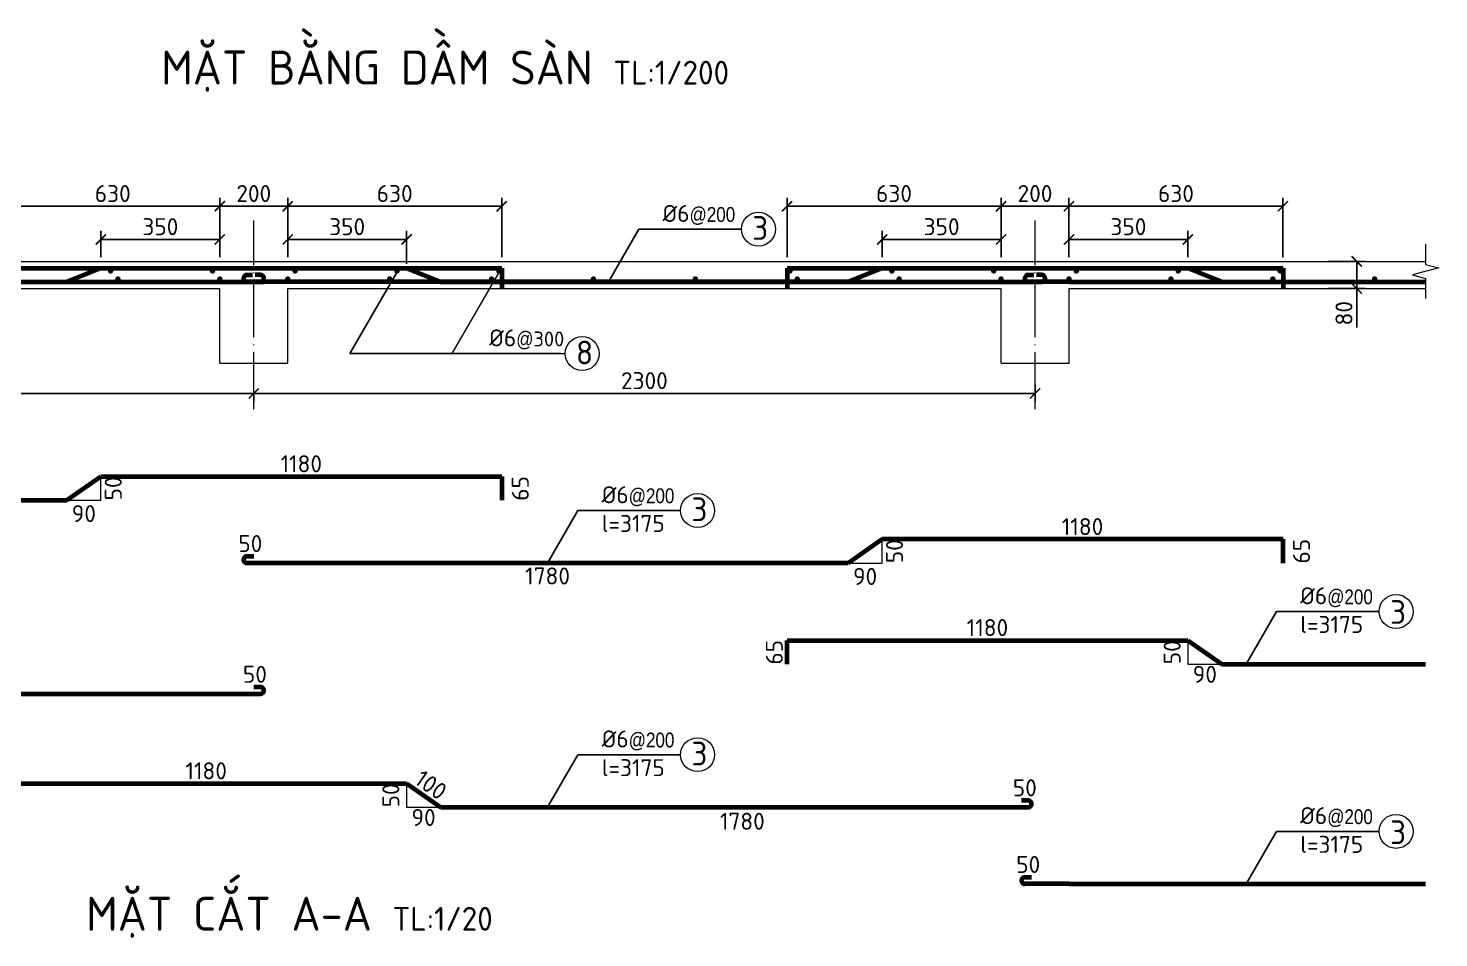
# Model space of a CAD drawing. Header units: millimetres. Extents: x 0 to 4970, y -594 to 1412.
# Drawn here: x 112.4 to 320.1, y -291.7 to -157.7 of the extents above; entities that cross this region are included whole.
import ezdxf

# ---------------------------------------------------------------- set-up
doc = ezdxf.new("R2010")
doc.units = ezdxf.units.MM
doc.header["$LTSCALE"] = 0.35
doc.header["$PDMODE"] = 3
doc.linetypes.add('ACAD_ISO04W100', pattern=[30, 24, -3, 0, -3])
doc.layers.get('0').update_dxf_attribs({"lineweight": 50})
for name, color, linetype, lineweight in [('CotThepSan', 13, 'Continuous', 70), ('DoVe', 1, 'Continuous', 18), ('Duong Bao San', 7, 'Continuous', 18), ('Kich Thuoc', 1, 'Continuous', 20), ('Ky Hieu', 4, 'Continuous', 20), ('Text', 40, 'Continuous', 20), ('Truc', 3, 'ACAD_ISO04W100', 20)]:
    doc.layers.add(name, color=color, linetype=linetype, lineweight=lineweight)
doc.styles.get("Standard").update_dxf_attribs({"font": 'isocpeur.ttf'})
doc.styles.add('VN', font='')
doc.styles.get('VN').set_extended_font_data('TCVN 7284')
doc.dimstyles.new('Dim20', dxfattribs={"dimtxt": 2.5, "dimasz": 1.5, "dimexe": 1.25, "dimexo": 0.625, "dimtad": 1, "dimlfac": 20, "dimtxsty": 'Standard', "dimblk": 'ARCHTICK', "dimcen": 2.5, "dimadec": 0, "dimazin": 0, "dimtfac": 1, "dimtmove": 0, "dimatfit": 3, "dimfxl": 1, "dimarcsym": 0})
doc.dimstyles.new('Dim20KT', dxfattribs={"dimtxt": 2.5, "dimasz": 1.5, "dimexe": 1.25, "dimexo": 0.625, "dimtad": 1, "dimlfac": 20, "dimtxsty": 'Standard', "dimblk": 'ARCHTICK', "dimcen": 2.5, "dimse1": 1, "dimse2": 1, "dimsd1": 1, "dimsd2": 1, "dimadec": 0, "dimazin": 0, "dimtfac": 1, "dimtmove": 0, "dimatfit": 3, "dimfxl": 1, "dimarcsym": 0})
doc.dimstyles.new('ISO-25', dxfattribs={"dimtxt": 2.5, "dimasz": 2.5, "dimexe": 1.25, "dimexo": 0.625, "dimtad": 1, "dimtxsty": 'Standard', "dimcen": 2.5, "dimadec": 0, "dimazin": 0, "dimtfac": 1, "dimtmove": 0, "dimatfit": 3, "dimfxl": 1, "dimarcsym": 0})

# ---------------------------------------------------------------- blocks, each defined once
blk = doc.blocks.new('*D2122')
at = {"layer": 'Defpoints', "color": 0}
for p in [(297.13, -233), (301.73, -233), (297.13, -236.5)]:
    blk.add_point(p, dxfattribs=at)
at = {"layer": 'Kich Thuoc', "color": 0, "insert": (299.86, -234.75), "char_height": 2.5, "attachment_point": 5, "rotation": 90}
blk.add_mtext('65', dxfattribs=at)
blk = doc.blocks.new('_ArchTick')
at = {"color": 0, "linetype": 'ByBlock', "const_width": 0.15}
blk.add_lwpolyline([(-0.5, -0.5), (0.5, 0.5)], dxfattribs=at)
blk = doc.blocks.new('*D2123')
at = {"layer": 'Defpoints', "color": 0}
for p in [(238.13, -233), (297.13, -233), (297.13, -233)]:
    blk.add_point(p, dxfattribs=at)
at = {"layer": 'Kich Thuoc', "color": 0, "insert": (267.63, -231.13), "char_height": 2.5, "attachment_point": 5}
blk.add_mtext('1180', dxfattribs=at)
blk = doc.blocks.new('*D2124')
at = {"layer": 'Defpoints', "color": 0}
for p in [(144.63, -236.5), (233.13, -236.5), (233.13, -240.27)]:
    blk.add_point(p, dxfattribs=at)
at = {"layer": 'Kich Thuoc', "color": 0, "insert": (188.88, -238.4), "char_height": 2.5, "attachment_point": 5}
blk.add_mtext('1780', dxfattribs=at)
blk = doc.blocks.new('*D2125')
at = {"layer": 'Defpoints', "color": 0}
for p in [(144.63, -235.5), (144.63, -235.5), (145.63, -235.5)]:
    blk.add_point(p, dxfattribs=at)
at = {"layer": 'Kich Thuoc', "color": 0, "insert": (145.13, -233.63), "char_height": 2.5, "attachment_point": 5}
blk.add_mtext('50', dxfattribs=at)
blk = doc.blocks.new('*D2047')
at = {"layer": 'Defpoints', "color": 0}
for p in [(182.13, -223.76), (186.73, -223.76), (182.13, -227.26)]:
    blk.add_point(p, dxfattribs=at)
at = {"layer": 'Kich Thuoc', "color": 0, "insert": (184.86, -225.51), "char_height": 2.5, "attachment_point": 5, "rotation": 90}
blk.add_mtext('65', dxfattribs=at)
blk = doc.blocks.new('*D2048')
at = {"layer": 'Defpoints', "color": 0}
for p in [(123.13, -223.76), (123.13, -227.26), (126.83, -227.26)]:
    blk.add_point(p, dxfattribs=at)
at = {"layer": 'Kich Thuoc', "color": 0, "insert": (124.95, -225.51), "char_height": 2.5, "attachment_point": 5, "rotation": 90}
blk.add_mtext('50', dxfattribs=at)
blk = doc.blocks.new('*D2049')
at = {"layer": 'Defpoints', "color": 0}
for p in [(118.13, -227.26), (123.1, -227.26), (123.1, -231.1)]:
    blk.add_point(p, dxfattribs=at)
at = {"layer": 'Kich Thuoc', "color": 0, "insert": (120.62, -229.22), "char_height": 2.5, "attachment_point": 5}
blk.add_mtext('90', dxfattribs=at)
blk = doc.blocks.new('*D2128')
at = {"layer": 'Defpoints', "color": 0}
for p in [(54.13, -255.75), (146.63, -255.75), (146.63, -259.85)]:
    blk.add_point(p, dxfattribs=at)
at = {"layer": 'Kich Thuoc', "color": 0, "insert": (100.38, -257.97), "char_height": 2.5, "attachment_point": 5}
blk.add_mtext('1860', dxfattribs=at)
blk = doc.blocks.new('*D2051')
at = {"layer": 'Defpoints', "color": 0}
for p in [(145.3, -254.75), (145.3, -254.75), (146.3, -254.75)]:
    blk.add_point(p, dxfattribs=at)
at = {"layer": 'Kich Thuoc', "color": 0, "insert": (145.8, -252.88), "char_height": 2.5, "attachment_point": 5}
blk.add_mtext('50', dxfattribs=at)
blk = doc.blocks.new('*D2129')
at = {"layer": 'Defpoints', "color": 0}
for p in [(109.13, -268.96), (168.13, -268.96), (168.13, -268.96)]:
    blk.add_point(p, dxfattribs=at)
at = {"layer": 'Kich Thuoc', "color": 0, "insert": (138.63, -267.09), "char_height": 2.5, "attachment_point": 5}
blk.add_mtext('1180', dxfattribs=at)
blk = doc.blocks.new('*D2052')
at = {"layer": 'Defpoints', "color": 0}
for p in [(173.13, -272.14), (262.13, -272.14), (262.13, -276.4)]:
    blk.add_point(p, dxfattribs=at)
at = {"layer": 'Kich Thuoc', "color": 0, "insert": (217.55, -274.52), "char_height": 2.5, "attachment_point": 5}
blk.add_mtext('1780', dxfattribs=at)
blk = doc.blocks.new('*D2053')
at = {"layer": 'Defpoints', "color": 0}
for p in [(258.63, -271.46), (258.63, -271.46), (259.63, -271.46)]:
    blk.add_point(p, dxfattribs=at)
at = {"layer": 'Kich Thuoc', "color": 0, "insert": (259.13, -269.59), "char_height": 2.5, "attachment_point": 5}
blk.add_mtext('50', dxfattribs=at)
blk = doc.blocks.new('*D2054')
at = {"layer": 'Defpoints', "color": 0}
for p in [(259.13, -282.75), (259.13, -282.75), (260.13, -282.75)]:
    blk.add_point(p, dxfattribs=at)
at = {"layer": 'Kich Thuoc', "color": 0, "insert": (259.63, -280.88), "char_height": 2.5, "attachment_point": 5}
blk.add_mtext('50', dxfattribs=at)
blk = doc.blocks.new('*D2131')
at = {"layer": 'Defpoints', "color": 0}
for p in [(224.13, -247.88), (224.13, -247.88), (224.13, -251.38)]:
    blk.add_point(p, dxfattribs=at)
at = {"layer": 'Kich Thuoc', "color": 0, "insert": (222.26, -249.63), "char_height": 2.5, "attachment_point": 5, "rotation": 90}
blk.add_mtext('65', dxfattribs=at)
blk = doc.blocks.new('*D2132')
at = {"layer": 'Defpoints', "color": 0}
for p in [(224.13, -247.88), (283.13, -247.88), (283.13, -247.88)]:
    blk.add_point(p, dxfattribs=at)
at = {"layer": 'Kich Thuoc', "color": 0, "insert": (253.63, -246), "char_height": 2.5, "attachment_point": 5}
blk.add_mtext('1180', dxfattribs=at)
blk = doc.blocks.new('*D2133')
at = {"layer": 'Defpoints', "color": 0}
for p in [(283.13, -247.88), (282.7, -251.38), (283.13, -251.38)]:
    blk.add_point(p, dxfattribs=at)
at = {"layer": 'Kich Thuoc', "color": 0, "insert": (280.82, -249.63), "char_height": 2.5, "attachment_point": 5, "rotation": 90}
blk.add_mtext('50', dxfattribs=at)
blk = doc.blocks.new('*D2134')
at = {"layer": 'Defpoints', "color": 0}
for p in [(283.13, -251.38), (288.13, -251.38), (288.13, -254.75)]:
    blk.add_point(p, dxfattribs=at)
at = {"layer": 'Kich Thuoc', "color": 0, "insert": (285.63, -252.88), "char_height": 2.5, "attachment_point": 5}
blk.add_mtext('90', dxfattribs=at)
blk = doc.blocks.new('*D2056')
at = {"layer": 'Defpoints', "color": 0}
for p in [(140.63, -188.85), (123.13, -192.08), (140.63, -192.08)]:
    blk.add_point(p, dxfattribs=at)
at = {"layer": 'Kich Thuoc', "color": 0, "lineweight": -2}
for p, q in [((123.13, -191.46), (123.13, -187.6)), ((123.13, -188.85), (140.63, -188.85)), ((140.63, -191.46), (140.63, -187.6))]:
    blk.add_line(p, q, dxfattribs=at)
at = {"layer": 'Kich Thuoc', "color": 0, "lineweight": -2, "xscale": 1.5, "yscale": 1.5, "zscale": 1.5, "rotation": 180}
blk.add_blockref('_ArchTick', (123.13, -188.85), dxfattribs=at)
at = {"layer": 'Kich Thuoc', "color": 0, "lineweight": -2, "xscale": 1.5, "yscale": 1.5, "zscale": 1.5}
blk.add_blockref('_ArchTick', (140.63, -188.85), dxfattribs=at)
at = {"layer": 'Kich Thuoc', "color": 0, "insert": (131.88, -186.97), "char_height": 2.5, "attachment_point": 5}
blk.add_mtext('350', dxfattribs=at)
blk = doc.blocks.new('*D2136')
at = {"layer": 'Defpoints', "color": 0}
for p in [(168.13, -188.85), (150.63, -192.08), (168.13, -193.08)]:
    blk.add_point(p, dxfattribs=at)
at = {"layer": 'Kich Thuoc', "color": 0, "lineweight": -2}
for p, q in [((150.63, -191.46), (150.63, -187.6)), ((150.63, -188.85), (168.13, -188.85)), ((168.13, -192.46), (168.13, -187.6))]:
    blk.add_line(p, q, dxfattribs=at)
at = {"layer": 'Kich Thuoc', "color": 0, "lineweight": -2, "xscale": 1.5, "yscale": 1.5, "zscale": 1.5, "rotation": 180}
blk.add_blockref('_ArchTick', (150.63, -188.85), dxfattribs=at)
at = {"layer": 'Kich Thuoc', "color": 0, "lineweight": -2, "xscale": 1.5, "yscale": 1.5, "zscale": 1.5}
blk.add_blockref('_ArchTick', (168.13, -188.85), dxfattribs=at)
at = {"layer": 'Kich Thuoc', "color": 0, "insert": (159.38, -186.97), "char_height": 2.5, "attachment_point": 5}
blk.add_mtext('350', dxfattribs=at)
blk = doc.blocks.new('*D2057')
at = {"layer": 'Defpoints', "color": 0}
for p in [(140.63, -183.96), (109.13, -192.08), (140.63, -192.08)]:
    blk.add_point(p, dxfattribs=at)
at = {"layer": 'Kich Thuoc', "color": 0, "lineweight": -2}
for p, q in [((109.13, -191.46), (109.13, -182.71)), ((140.63, -191.46), (140.63, -182.71)), ((109.13, -183.96), (140.63, -183.96))]:
    blk.add_line(p, q, dxfattribs=at)
at = {"layer": 'Kich Thuoc', "color": 0, "lineweight": -2, "xscale": 1.5, "yscale": 1.5, "zscale": 1.5, "rotation": 180}
blk.add_blockref('_ArchTick', (109.13, -183.96), dxfattribs=at)
at = {"layer": 'Kich Thuoc', "color": 0, "lineweight": -2, "xscale": 1.5, "yscale": 1.5, "zscale": 1.5}
blk.add_blockref('_ArchTick', (140.63, -183.96), dxfattribs=at)
at = {"layer": 'Kich Thuoc', "color": 0, "insert": (124.88, -182.09), "char_height": 2.5, "attachment_point": 5}
blk.add_mtext('630', dxfattribs=at)
blk = doc.blocks.new('*D2058')
at = {"layer": 'Defpoints', "color": 0}
for p in [(150.63, -183.96), (140.63, -191.46), (150.63, -191.46)]:
    blk.add_point(p, dxfattribs=at)
at = {"layer": 'Kich Thuoc', "color": 0, "lineweight": -2}
for p, q in [((140.63, -190.83), (140.63, -182.71)), ((150.63, -190.83), (150.63, -182.71)), ((140.63, -183.96), (150.63, -183.96))]:
    blk.add_line(p, q, dxfattribs=at)
at = {"layer": 'Kich Thuoc', "color": 0, "lineweight": -2, "xscale": 1.5, "yscale": 1.5, "zscale": 1.5, "rotation": 180}
blk.add_blockref('_ArchTick', (140.63, -183.96), dxfattribs=at)
at = {"layer": 'Kich Thuoc', "color": 0, "lineweight": -2, "xscale": 1.5, "yscale": 1.5, "zscale": 1.5}
blk.add_blockref('_ArchTick', (150.63, -183.96), dxfattribs=at)
at = {"layer": 'Kich Thuoc', "color": 0, "insert": (145.63, -182.09), "char_height": 2.5, "attachment_point": 5}
blk.add_mtext('200', dxfattribs=at)
blk = doc.blocks.new('*D2059')
at = {"layer": 'Defpoints', "color": 0}
for p in [(182.13, -183.96), (150.63, -191.46), (182.13, -192.08)]:
    blk.add_point(p, dxfattribs=at)
at = {"layer": 'Kich Thuoc', "color": 0, "lineweight": -2}
for p, q in [((150.63, -190.83), (150.63, -182.71)), ((182.13, -191.46), (182.13, -182.71)), ((150.63, -183.96), (182.13, -183.96))]:
    blk.add_line(p, q, dxfattribs=at)
at = {"layer": 'Kich Thuoc', "color": 0, "lineweight": -2, "xscale": 1.5, "yscale": 1.5, "zscale": 1.5, "rotation": 180}
blk.add_blockref('_ArchTick', (150.63, -183.96), dxfattribs=at)
at = {"layer": 'Kich Thuoc', "color": 0, "lineweight": -2, "xscale": 1.5, "yscale": 1.5, "zscale": 1.5}
blk.add_blockref('_ArchTick', (182.13, -183.96), dxfattribs=at)
at = {"layer": 'Kich Thuoc', "color": 0, "insert": (166.38, -182.09), "char_height": 2.5, "attachment_point": 5}
blk.add_mtext('630', dxfattribs=at)
blk = doc.blocks.new('*D2060')
at = {"layer": 'Defpoints', "color": 0}
for p in [(303.13, -192.08), (303.13, -196.08), (307.99, -196.08)]:
    blk.add_point(p, dxfattribs=at)
at = {"layer": 'Kich Thuoc', "color": 0, "lineweight": -2}
for p, q in [((303.76, -192.08), (309.24, -192.08)), ((307.99, -192.08), (307.99, -196.08)), ((303.76, -196.08), (309.24, -196.08)), ((307.99, -196.08), (307.99, -201.83))]:
    blk.add_line(p, q, dxfattribs=at)
at = {"layer": 'Kich Thuoc', "color": 0, "lineweight": -2, "xscale": 1.5, "yscale": 1.5, "zscale": 1.5}
for p, rotation in [((307.99, -192.08), 90), ((307.99, -196.08), 270)]:
    blk.add_blockref('_ArchTick', p, dxfattribs=dict(at, rotation=rotation))
at = {"layer": 'Kich Thuoc', "color": 0, "insert": (306.11, -199.71), "char_height": 2.5, "attachment_point": 5, "rotation": 90}
blk.add_mtext('80', dxfattribs=at)
blk = doc.blocks.new('*D2061')
at = {"layer": 'Defpoints', "color": 0}
for p in [(255.63, -188.85), (238.13, -192.08), (255.63, -192.08)]:
    blk.add_point(p, dxfattribs=at)
at = {"layer": 'Kich Thuoc', "color": 0, "lineweight": -2}
for p, q in [((238.13, -191.46), (238.13, -187.6)), ((238.13, -188.85), (255.63, -188.85)), ((255.63, -191.46), (255.63, -187.6))]:
    blk.add_line(p, q, dxfattribs=at)
at = {"layer": 'Kich Thuoc', "color": 0, "lineweight": -2, "xscale": 1.5, "yscale": 1.5, "zscale": 1.5, "rotation": 180}
blk.add_blockref('_ArchTick', (238.13, -188.85), dxfattribs=at)
at = {"layer": 'Kich Thuoc', "color": 0, "lineweight": -2, "xscale": 1.5, "yscale": 1.5, "zscale": 1.5}
blk.add_blockref('_ArchTick', (255.63, -188.85), dxfattribs=at)
at = {"layer": 'Kich Thuoc', "color": 0, "insert": (246.88, -186.97), "char_height": 2.5, "attachment_point": 5}
blk.add_mtext('350', dxfattribs=at)
blk = doc.blocks.new('*D2062')
at = {"layer": 'Defpoints', "color": 0}
for p in [(283.13, -188.85), (265.63, -192.08), (283.13, -192.08)]:
    blk.add_point(p, dxfattribs=at)
at = {"layer": 'Kich Thuoc', "color": 0, "lineweight": -2}
for p, q in [((265.63, -191.46), (265.63, -187.6)), ((265.63, -188.85), (283.13, -188.85)), ((283.13, -191.46), (283.13, -187.6))]:
    blk.add_line(p, q, dxfattribs=at)
at = {"layer": 'Kich Thuoc', "color": 0, "lineweight": -2, "xscale": 1.5, "yscale": 1.5, "zscale": 1.5, "rotation": 180}
blk.add_blockref('_ArchTick', (265.63, -188.85), dxfattribs=at)
at = {"layer": 'Kich Thuoc', "color": 0, "lineweight": -2, "xscale": 1.5, "yscale": 1.5, "zscale": 1.5}
blk.add_blockref('_ArchTick', (283.13, -188.85), dxfattribs=at)
at = {"layer": 'Kich Thuoc', "color": 0, "insert": (274.38, -186.97), "char_height": 2.5, "attachment_point": 5}
blk.add_mtext('350', dxfattribs=at)
blk = doc.blocks.new('*D2063')
at = {"layer": 'Defpoints', "color": 0}
for p in [(255.63, -183.96), (224.13, -192.08), (255.63, -192.08)]:
    blk.add_point(p, dxfattribs=at)
at = {"layer": 'Kich Thuoc', "color": 0, "lineweight": -2}
for p, q in [((224.13, -191.46), (224.13, -182.71)), ((255.63, -191.46), (255.63, -182.71)), ((224.13, -183.96), (255.63, -183.96))]:
    blk.add_line(p, q, dxfattribs=at)
at = {"layer": 'Kich Thuoc', "color": 0, "lineweight": -2, "xscale": 1.5, "yscale": 1.5, "zscale": 1.5, "rotation": 180}
blk.add_blockref('_ArchTick', (224.13, -183.96), dxfattribs=at)
at = {"layer": 'Kich Thuoc', "color": 0, "lineweight": -2, "xscale": 1.5, "yscale": 1.5, "zscale": 1.5}
blk.add_blockref('_ArchTick', (255.63, -183.96), dxfattribs=at)
at = {"layer": 'Kich Thuoc', "color": 0, "insert": (239.88, -182.09), "char_height": 2.5, "attachment_point": 5}
blk.add_mtext('630', dxfattribs=at)
blk = doc.blocks.new('*D2064')
at = {"layer": 'Defpoints', "color": 0}
for p in [(265.63, -183.96), (255.63, -191.46), (265.63, -191.46)]:
    blk.add_point(p, dxfattribs=at)
at = {"layer": 'Kich Thuoc', "color": 0, "lineweight": -2}
for p, q in [((255.63, -190.83), (255.63, -182.71)), ((265.63, -190.83), (265.63, -182.71)), ((255.63, -183.96), (265.63, -183.96))]:
    blk.add_line(p, q, dxfattribs=at)
at = {"layer": 'Kich Thuoc', "color": 0, "lineweight": -2, "xscale": 1.5, "yscale": 1.5, "zscale": 1.5, "rotation": 180}
blk.add_blockref('_ArchTick', (255.63, -183.96), dxfattribs=at)
at = {"layer": 'Kich Thuoc', "color": 0, "lineweight": -2, "xscale": 1.5, "yscale": 1.5, "zscale": 1.5}
blk.add_blockref('_ArchTick', (265.63, -183.96), dxfattribs=at)
at = {"layer": 'Kich Thuoc', "color": 0, "insert": (260.63, -182.09), "char_height": 2.5, "attachment_point": 5}
blk.add_mtext('200', dxfattribs=at)
blk = doc.blocks.new('*D2065')
at = {"layer": 'Defpoints', "color": 0}
for p in [(297.13, -183.96), (265.63, -191.46), (297.13, -192.08)]:
    blk.add_point(p, dxfattribs=at)
at = {"layer": 'Kich Thuoc', "color": 0, "lineweight": -2}
for p, q in [((265.63, -190.83), (265.63, -182.71)), ((297.13, -191.46), (297.13, -182.71)), ((265.63, -183.96), (297.13, -183.96))]:
    blk.add_line(p, q, dxfattribs=at)
at = {"layer": 'Kich Thuoc', "color": 0, "lineweight": -2, "xscale": 1.5, "yscale": 1.5, "zscale": 1.5, "rotation": 180}
blk.add_blockref('_ArchTick', (265.63, -183.96), dxfattribs=at)
at = {"layer": 'Kich Thuoc', "color": 0, "lineweight": -2, "xscale": 1.5, "yscale": 1.5, "zscale": 1.5}
blk.add_blockref('_ArchTick', (297.13, -183.96), dxfattribs=at)
at = {"layer": 'Kich Thuoc', "color": 0, "insert": (281.38, -182.09), "char_height": 2.5, "attachment_point": 5}
blk.add_mtext('630', dxfattribs=at)
blk = doc.blocks.new('*D2095')
at = {"layer": 'Defpoints', "color": 0}
for p in [(238.13, -233), (238.13, -236.5), (241.83, -236.5)]:
    blk.add_point(p, dxfattribs=at)
at = {"layer": 'Kich Thuoc', "color": 0, "insert": (239.95, -234.75), "char_height": 2.5, "attachment_point": 5, "rotation": 90}
blk.add_mtext('50', dxfattribs=at)
blk = doc.blocks.new('*D2096')
at = {"layer": 'Defpoints', "color": 0}
for p in [(233.13, -236.5), (238.1, -236.5), (238.1, -240.34)]:
    blk.add_point(p, dxfattribs=at)
at = {"layer": 'Kich Thuoc', "color": 0, "insert": (235.62, -238.47), "char_height": 2.5, "attachment_point": 5}
blk.add_mtext('90', dxfattribs=at)
blk = doc.blocks.new('*D2097')
at = {"layer": 'Defpoints', "color": 0}
for p in [(168.13, -268.96), (167.7, -272.46), (168.13, -272.46)]:
    blk.add_point(p, dxfattribs=at)
at = {"layer": 'Kich Thuoc', "color": 0, "insert": (165.82, -270.71), "char_height": 2.5, "attachment_point": 5, "rotation": 90}
blk.add_mtext('50', dxfattribs=at)
blk = doc.blocks.new('*D2098')
at = {"layer": 'Defpoints', "color": 0}
for p in [(168.13, -272.46), (173.13, -272.46), (173.13, -275.84)]:
    blk.add_point(p, dxfattribs=at)
at = {"layer": 'Kich Thuoc', "color": 0, "insert": (170.63, -273.96), "char_height": 2.5, "attachment_point": 5}
blk.add_mtext('90', dxfattribs=at)
blk = doc.blocks.new('*D2099')
at = {"layer": 'Defpoints', "color": 0}
for p in [(168.13, -268.96), (173.13, -272.46), (173.13, -272.46)]:
    blk.add_point(p, dxfattribs=at)
at = {"layer": 'Kich Thuoc', "color": 0, "insert": (171.71, -269.17), "char_height": 2.5, "attachment_point": 5, "rotation": 325.008}
blk.add_mtext('100', dxfattribs=at)
blk = doc.blocks.new('*D2146')
at = {"layer": 'Defpoints', "color": 0}
for p in [(145.63, -211.18), (145.63, -211.52), (30.63, -213.86)]:
    blk.add_point(p, dxfattribs=at)
at = {"layer": 'Kich Thuoc', "color": 0, "lineweight": -2}
for p, q in [((30.63, -213.23), (30.63, -210.27)), ((30.63, -211.52), (145.63, -211.52)), ((145.63, -211.8), (145.63, -212.77))]:
    blk.add_line(p, q, dxfattribs=at)
at = {"layer": 'Kich Thuoc', "color": 0, "lineweight": -2, "xscale": 1.5, "yscale": 1.5, "zscale": 1.5, "rotation": 180}
blk.add_blockref('_ArchTick', (30.63, -211.52), dxfattribs=at)
at = {"layer": 'Kich Thuoc', "color": 0, "lineweight": -2, "xscale": 1.5, "yscale": 1.5, "zscale": 1.5}
blk.add_blockref('_ArchTick', (145.63, -211.52), dxfattribs=at)
at = {"layer": 'Kich Thuoc', "color": 0, "insert": (88.13, -209.64), "char_height": 2.5, "attachment_point": 5}
blk.add_mtext('2300', dxfattribs=at)
blk = doc.blocks.new('*D2110')
at = {"layer": 'Defpoints', "color": 0}
for p in [(260.63, -209.59), (145.63, -211.18), (260.63, -211.52)]:
    blk.add_point(p, dxfattribs=at)
at = {"layer": 'Kich Thuoc', "color": 0, "lineweight": -2}
for p, q in [((145.63, -211.52), (260.63, -211.52)), ((260.63, -210.22), (260.63, -212.77)), ((145.63, -211.8), (145.63, -212.77))]:
    blk.add_line(p, q, dxfattribs=at)
at = {"layer": 'Kich Thuoc', "color": 0, "lineweight": -2, "xscale": 1.5, "yscale": 1.5, "zscale": 1.5, "rotation": 180}
blk.add_blockref('_ArchTick', (145.63, -211.52), dxfattribs=at)
at = {"layer": 'Kich Thuoc', "color": 0, "lineweight": -2, "xscale": 1.5, "yscale": 1.5, "zscale": 1.5}
blk.add_blockref('_ArchTick', (260.63, -211.52), dxfattribs=at)
at = {"layer": 'Kich Thuoc', "color": 0, "insert": (203.13, -209.64), "char_height": 2.5, "attachment_point": 5}
blk.add_mtext('2300', dxfattribs=at)
blk = doc.blocks.new('*D2119')
at = {"layer": 'Defpoints', "color": 0}
for p in [(26.63, -224.05), (118.13, -224.05), (118.13, -231.08)]:
    blk.add_point(p, dxfattribs=at)
at = {"layer": 'Kich Thuoc', "color": 0, "insert": (72.38, -229.2), "char_height": 2.5, "attachment_point": 5}
blk.add_mtext('1820', dxfattribs=at)
blk = doc.blocks.new('*D2147')
at = {"layer": 'Defpoints', "color": 0}
for p in [(123.13, -223.76), (182.13, -223.76), (182.13, -223.76)]:
    blk.add_point(p, dxfattribs=at)
at = {"layer": 'Kich Thuoc', "color": 0, "insert": (152.63, -221.88), "char_height": 2.5, "attachment_point": 5}
blk.add_mtext('1180', dxfattribs=at)

msp = doc.modelspace()

# ---------------------------------------------------------------- linework, layer by layer
at = {"layer": 'CotThepSan'}
for p, q in [((109.134345, -193.080355), (182.134345, -193.080355)), ((118.134345, -195.080355), (123.134345, -193.080355)), ((173.134345, -195.080355), (168.134345, -193.080355)), ((182.134345, -193.080355), (182.134345, -196.080355)), ((224.134345, -193.080355), (224.134345, -196.080355)), ((224.134345, -193.080355), (260.634345, -193.080355)), ((233.134345, -195.080355), (238.134345, -193.080355)), ((260.634345, -193.080355), (297.134345, -193.080355)), ((283.134345, -193.080355), (288.134345, -195.080355)), ((297.134345, -193.080355), (297.134345, -196.080355)), ((26.634345, -195.080355), (118.634345, -195.080355)), ((54.134345, -195.080355), (147.134345, -195.080355)), ((144.634345, -194.080355), (145.454537, -194.080355)), ((233.134345, -195.080355), (144.634345, -195.080355)), ((146.634345, -194.080355), (145.833409, -194.080355)), ((173.134345, -195.080355), (261.634345, -195.080355)), ((259.634345, -194.080355), (260.404875, -194.080355)), ((259.634345, -194.080355), (260.454537, -194.080355)), ((265.634345, -195.080355), (259.634345, -195.080355)), ((261.634345, -194.080355), (260.833409, -194.080355)), ((261.634345, -194.080355), (260.873376, -194.080355)), ((265.634345, -195.080355), (318.134345, -195.080355)), ((118.134345, -227.257081), (123.134345, -223.757081)), ((123.134345, -223.757081), (182.134345, -223.757081)), ((182.134345, -223.757081), (182.134345, -227.257081)), ((26.634345, -227.257081), (118.134345, -227.257081)), ((238.134345, -233.003745), (233.134345, -236.503745)), ((297.134345, -233.003745), (238.134345, -233.003745)), ((297.134345, -236.503745), (297.134345, -233.003745)), ((144.634345, -235.503745), (145.634345, -235.503745)), ((233.134345, -236.503745), (144.634345, -236.503745)), ((224.134345, -251.378022), (224.134345, -247.878022)), ((224.134345, -247.878022), (283.134345, -247.878022)), ((283.134345, -247.878022), (288.134345, -251.378022)), ((288.134345, -251.378022), (318.134345, -251.378022)), ((146.634345, -254.753816), (145.634345, -254.753816)), ((54.134345, -255.753816), (146.634345, -255.753816)), ((109.134345, -268.960407), (168.134345, -268.960407)), ((168.134345, -268.960407), (173.134345, -272.460407)), ((259.634345, -271.460407), (258.634345, -271.460407)), ((173.134345, -272.460407), (259.634345, -272.460407)), ((259.134345, -282.753531), (260.134345, -282.753531)), ((265.634345, -283.753531), (259.134345, -283.753531)), ((265.634345, -283.753531), (318.134345, -283.753531))]:
    msp.add_line(p, q, dxfattribs=at)
at = {"layer": 'CotThepSan', "color": 1, "const_width": 0.4}
for points in [[(124.35635, -193.480355, 1), (124.75635, -193.480355, 1)], [(139.35635, -193.480355, 1), (139.75635, -193.480355, 1)], [(151.91234, -193.480355, -1), (151.51234, -193.480355, -1)], [(166.91234, -193.480355, -1), (166.51234, -193.480355, -1)], [(181.91234, -193.480355, -1), (181.51234, -193.480355, -1)], [(224.35635, -193.480355, 1), (224.75635, -193.480355, 1)], [(239.35635, -193.480355, 1), (239.75635, -193.480355, 1)], [(254.35635, -193.480355, 1), (254.75635, -193.480355, 1)], [(266.91234, -193.480355, -1), (266.51234, -193.480355, -1)], [(281.91234, -193.480355, -1), (281.51234, -193.480355, -1)], [(296.91234, -193.480355, -1), (296.51234, -193.480355, -1)], [(125.434345, -194.680355, 1), (125.834345, -194.680355, 1)], [(140.434345, -194.680355, 1), (140.834345, -194.680355, 1)], [(150.434345, -194.680355, 1), (150.834345, -194.680355, 1)], [(165.434345, -194.680355, 1), (165.834345, -194.680355, 1)], [(180.434345, -194.680355, 1), (180.834345, -194.680355, 1)], [(195.434345, -194.680355, 1), (195.834345, -194.680355, 1)], [(210.434345, -194.680355, 1), (210.834345, -194.680355, 1)], [(225.434345, -194.680355, 1), (225.834345, -194.680355, 1)], [(240.434345, -194.680355, 1), (240.834345, -194.680355, 1)], [(255.434345, -194.680355, 1), (255.834345, -194.680355, 1)], [(265.434345, -194.680355, 1), (265.834345, -194.680355, 1)], [(280.434345, -194.680355, 1), (280.834345, -194.680355, 1)], [(295.434345, -194.680355, 1), (295.834345, -194.680355, 1)], [(310.434345, -194.680355, 1), (310.834345, -194.680355, 1)]]:
    msp.add_lwpolyline(points, format="xyb", close=True, dxfattribs=at)
at = {"layer": 'CotThepSan'}
for centre, start, end in [((144.634345, -194.580355), 90, 270), ((146.634345, -194.580355), 270, 90), ((259.634345, -194.580355), 90, 270), ((261.634345, -194.580355), 270, 90), ((144.634345, -236.003745), 90, 270), ((146.634345, -255.253816), 270, 90), ((259.634345, -271.960407), 270, 90), ((259.134345, -283.253531), 90, 270)]:
    msp.add_arc(centre, 0.5, start, end, dxfattribs=at)
at = {"layer": 'DoVe'}
for p, q in [((123.134345, -227.257081), (123.134345, -223.757081)), ((118.134345, -227.257081), (123.134345, -227.257081)), ((238.134345, -236.503745), (238.134345, -233.003745)), ((233.134345, -236.503745), (238.134345, -236.503745)), ((283.134345, -247.878022), (283.134345, -251.378022)), ((283.134345, -251.378022), (288.134345, -251.378022)), ((168.134345, -268.960407), (168.134345, -272.460407)), ((168.134345, -272.460407), (173.134345, -272.460407))]:
    msp.add_line(p, q, dxfattribs=at)
at = {"layer": 'Duong Bao San'}
for p, q in [((140.634345, -207.080355), (140.634345, -196.080355)), ((150.634345, -207.080355), (150.634345, -196.080355)), ((255.634345, -207.080355), (255.634345, -196.080355)), ((265.634345, -207.080355), (265.634345, -196.080355)), ((140.634345, -207.080355), (150.634345, -207.080355)), ((255.634345, -207.080355), (265.634345, -207.080355))]:
    msp.add_line(p, q, dxfattribs=at)
for points in [[(35.634345, -192.080355), (265.634345, -192.080355), (318.134345, -192.080355)], [(35.634345, -196.080355), (140.634345, -196.080355)], [(150.634345, -196.080355), (255.634345, -196.080355)], [(265.634345, -196.080355), (318.134345, -196.080355)]]:
    msp.add_lwpolyline(points, dxfattribs=at)
at = {"layer": 'Ky Hieu'}
for p, q in [((206.926786, -187.331123), (217.42012, -187.331123)), ((181.930359, -193.289036), (174.789438, -205.657475)), ((180.282407, -205.657475), (190.77574, -205.657475)), ((190.77574, -205.657475), (191.477939, -205.657475)), ((197.973138, -228.754513), (208.466471, -228.754513)), ((300.785266, -243.62879), (311.2786, -243.62879)), ((197.973138, -264.711175), (208.466471, -264.711175)), ((300.785266, -276.004299), (311.2786, -276.004299))]:
    msp.add_line(p, q, dxfattribs=at)
msp.add_lwpolyline([(318.134345, -189.562717), (318.134345, -189.562717), (318.134345, -192.527441), (320.066197, -193.045079), (316.202494, -194.080355), (318.134345, -194.597993), (318.134345, -197.562717), (318.134345, -197.562717)], dxfattribs=at)
for centre in [(219.92012, -187.331123), (193.977939, -205.657475), (210.966471, -228.754513), (313.7786, -243.62879), (210.966471, -264.711175), (313.7786, -276.004299)]:
    msp.add_circle(centre, 2.5, dxfattribs=at)
at = {"layer": 'Truc'}
for p, q in [((145.634345, -213.856292), (145.634345, -186.073307)), ((260.634345, -213.856292), (260.634345, -186.073307))]:
    msp.add_line(p, q, dxfattribs=at)

# ---------------------------------------------------------------- texts
at = {"layer": 'Ky Hieu', "style": 'VN'}
for s, p in [('3', (219.006097, -188.914257)), ('8', (193.063915, -207.240609)), ('3', (210.052448, -230.337648)), ('3', (312.899853, -245.457051)), ('3', (210.052448, -266.29431)), ('3', (312.899853, -277.879839))]:
    msp.add_text(s, height=3.5, dxfattribs=at).set_placement(p)
at = {"layer": 'Ky Hieu', "char_height": 2.5, "attachment_point": 7}
for s, insert in [('%%C6{\\fVNI-Helve-Condense|b0|i0|c0|p2;\\H0.875x;@200}', (205.799777, -186.706123)), ('%%C6{\\fVNI-Helve-Condense|b0|i0|c0|p2;\\H0.875x;@\\fISOCPEUR|b0|i0|c0|p34;300}', (180.282407, -205.032475)), ('%%C6{\\fVNI-Helve-Condense|b0|i0|c0|p2;\\H0.875x;@200}', (196.846128, -228.129513)), ('l=3175', (196.868807, -231.919559)), ('%%C6{\\fVNI-Helve-Condense|b0|i0|c0|p2;\\H0.875x;@200}', (299.658257, -243.00379)), ('l=3175', (299.680936, -246.793836)), ('%%C6{\\fVNI-Helve-Condense|b0|i0|c0|p2;\\H0.875x;@200}', (196.846128, -264.086175)), ('l=3175', (196.868807, -267.876221)), ('%%C6{\\fVNI-Helve-Condense|b0|i0|c0|p2;\\H0.875x;@200}', (299.658257, -275.379299)), ('l=3175', (299.680936, -279.169345))]:
    msp.add_mtext(s, dxfattribs=dict(at, insert=insert))
at = {"layer": 'Text', "char_height": 5, "width": 119.00779123, "attachment_point": 8, "style": 'VN'}
for s, insert in [('^IMẶT BẰNG DẦM SÀN {\\H0.7x;TL:1/200}', (172.281649, -167.084268)), ('^IMẶT CẮT A-A {\\H0.7x;TL:1/20}', (149.364431, -291.675674))]:
    msp.add_mtext(s, dxfattribs=dict(at, insert=insert))

# ---------------------------------------------------------------- dimensions: what is measured, and where the dimension line sits
at = {"layer": 'Kich Thuoc'}
for base, p1, p2, dimstyle, picture, middle in [((140.634345, -183.963357), (109.134345, -192.080355), (140.634345, -192.080355), 'Dim20', '*D2057', (124.884345, -182.088357)), ((150.634345, -183.963357), (140.634345, -191.455355), (150.634345, -191.455355), 'Dim20', '*D2058', (145.634345, -182.088357)), ((182.134345, -183.963357), (150.634345, -191.455355), (182.134345, -192.080355), 'Dim20', '*D2059', (166.384345, -182.088357)), ((255.634345, -183.963357), (224.134345, -192.080355), (255.634345, -192.080355), 'Dim20', '*D2063', (239.884345, -182.088357)), ((265.634345, -183.963357), (255.634345, -191.455355), (265.634345, -191.455355), 'Dim20', '*D2064', (260.634345, -182.088357)), ((297.134345, -183.963357), (265.634345, -191.455355), (297.134345, -192.080355), 'Dim20', '*D2065', (281.384345, -182.088357)), ((140.634345, -188.84656), (123.134345, -192.080355), (140.634345, -192.080355), 'Dim20', '*D2056', (131.884345, -186.97156)), ((168.134345, -188.84656), (150.634345, -192.080355), (168.134345, -193.080355), 'Dim20', '*D2136', (159.384345, -186.97156)), ((255.634345, -188.84656), (238.134345, -192.080355), (255.634345, -192.080355), 'Dim20', '*D2061', (246.884345, -186.97156)), ((283.134345, -188.84656), (265.634345, -192.080355), (283.134345, -192.080355), 'Dim20', '*D2062', (274.384345, -186.97156)), ((145.634345, -211.516242), (30.634345, -213.856292), (145.634345, -211.177377), 'Dim20', '*D2146', (88.134345, -209.641242)), ((182.134345, -223.757081), (123.134345, -223.757081), (182.134345, -223.757081), 'Dim20KT', '*D2147', (152.634345, -221.882081)), ((297.134345, -233.003745), (238.134345, -233.003745), (297.134345, -233.003745), 'Dim20KT', '*D2123', (267.634345, -231.128745)), ((283.134345, -247.878022), (224.134345, -247.878022), (283.134345, -247.878022), 'Dim20KT', '*D2132', (253.634345, -246.003022)), ((168.134345, -268.960407), (109.134345, -268.960407), (168.134345, -268.960407), 'Dim20KT', '*D2129', (138.634345, -267.085407))]:
    dim = msp.add_linear_dim(base=base, p1=p1, p2=p2, dimstyle=dimstyle, dxfattribs=at)
    dim.commit()
    dim.dimension.update_dxf_attribs({"geometry": picture, "text_midpoint": middle})
dim = msp.add_linear_dim(base=(307.98865, -196.080355), p1=(303.132632, -192.080355), p2=(303.132632, -196.080355), angle=90, dimstyle='Dim20', dxfattribs=at)
dim.commit()
dim.dimension.update_dxf_attribs({"geometry": '*D2060', "text_midpoint": (306.11365, -199.705355)})
dim = msp.add_linear_dim(base=(260.634345, -211.516242), p1=(145.634345, -211.177377), p2=(260.634345, -209.593933), dimstyle='Dim20', override={"dimtmove": 1}, dxfattribs=at)
dim.commit()
dim.dimension.update_dxf_attribs({"geometry": '*D2110', "text_midpoint": (203.134345, -209.641242)})
for base, p1, p2, text, picture, middle in [((118.134345, -231.07552), (26.634345, -224.045618), (118.134345, -224.045618), '1820', '*D2119', (72.384345, -229.20052)), ((233.134345, -240.274238), (144.634345, -236.503745), (233.134345, -236.503745), '1780', '*D2124', (188.884345, -238.399238)), ((146.634345, -259.846771), (54.134345, -255.753816), (146.634345, -255.753816), '1860', '*D2128', (100.384345, -257.971771))]:
    dim = msp.add_linear_dim(base=base, p1=p1, p2=p2, text=text, dimstyle='Dim20KT', dxfattribs=at)
    dim.commit()
    dim.dimension.update_dxf_attribs({"geometry": picture, "text_midpoint": middle})
for base, p1, p2, angle, text, picture, middle, dimtype in [((126.829731, -227.257081), (123.134345, -223.757081), (123.134345, -227.257081), 90, '50', '*D2048', (126.829731, -225.507081), 160), ((186.732994, -223.757081), (182.134345, -227.257081), (182.134345, -223.757081), 90, '65', '*D2047', (186.732994, -225.507081), 160), ((241.829731, -236.503745), (238.134345, -233.003745), (238.134345, -236.503745), 90, '50', '*D2095', (241.829731, -234.753745), 160), ((301.732994, -233.003745), (297.134345, -236.503745), (297.134345, -233.003745), 90, '65', '*D2122', (301.732994, -234.753745), 160), ((224.134345, -247.878022), (224.134345, -251.378022), (224.134345, -247.878022), 90, '65', '*D2131', (224.134345, -249.628022), 160), ((282.699572, -251.378022), (283.134345, -247.878022), (283.134345, -251.378022), 90, '50', '*D2133', (282.699572, -249.628022), 160), ((173.134345, -272.460407), (168.134345, -268.960407), (173.134345, -272.460407), 325.0079798, '100', '*D2099', (170.634345, -270.710407), 161), ((167.699572, -272.460407), (168.134345, -268.960407), (168.134345, -272.460407), 90, '50', '*D2097', (167.699572, -270.710407), 160)]:
    dim = msp.add_linear_dim(base=base, p1=p1, p2=p2, angle=angle, text=text, dimstyle='Dim20KT', dxfattribs=at)
    dim.commit()
    dim.dimension.update_dxf_attribs({"geometry": picture, "text_midpoint": middle, "dimtype": dimtype})
for base, p1, p2, text, picture, middle in [((123.10177, -231.097943), (118.134345, -227.257081), (123.10177, -227.257081), '90', '*D2049', (120.618058, -231.097943)), ((144.634345, -235.503745), (145.634345, -235.503745), (144.634345, -235.503745), '50', '*D2125', (145.134345, -235.503745)), ((238.10177, -240.344607), (233.134345, -236.503745), (238.10177, -236.503745), '90', '*D2096', (235.618058, -240.344607)), ((145.297777, -254.753816), (146.297777, -254.753816), (145.297777, -254.753816), '50', '*D2051', (145.797777, -254.753816)), ((288.134345, -254.753856), (283.134345, -251.378022), (288.134345, -251.378022), '90', '*D2134', (285.634345, -254.753856)), ((258.634345, -271.460407), (259.634345, -271.460407), (258.634345, -271.460407), '50', '*D2053', (259.134345, -271.460407)), ((173.134345, -275.836241), (168.134345, -272.460407), (173.134345, -272.460407), '90', '*D2098', (170.634345, -275.836241)), ((262.134345, -276.395913), (173.134345, -272.138543), (262.134345, -272.138543), '1780', '*D2052', (217.551814, -276.395913)), ((259.134345, -282.753531), (260.134345, -282.753531), (259.134345, -282.753531), '50', '*D2054', (259.634345, -282.753531))]:
    dim = msp.add_linear_dim(base=base, p1=p1, p2=p2, text=text, dimstyle='Dim20KT', dxfattribs=at)
    dim.commit()
    dim.dimension.update_dxf_attribs({"geometry": picture, "text_midpoint": middle, "dimtype": 160})

# ---------------------------------------------------------------- leaders
at = {"layer": 'Ky Hieu', "annotation_type": 0, "has_hookline": 1, "hookline_direction": 0}
for points, dimstyle, text_width in [([(197.837994, -195.080355), (202.312015, -187.331123), (206.39512, -187.331123)], 'Dim20', 10.4), ([(166.930359, -193.289036), (159.789438, -205.657475), (179.657407, -205.657475)], 'ISO-25', 10.493333), ([(188.884345, -236.503745), (193.358366, -228.754513), (197.441471, -228.754513)], 'Dim20', 10.4), ([(291.696474, -251.378022), (296.170495, -243.62879), (300.2536, -243.62879)], 'Dim20', 10.4), ([(188.884345, -272.460407), (193.358366, -264.711175), (197.441471, -264.711175)], 'Dim20', 10.4), ([(291.696474, -283.753531), (296.170495, -276.004299), (300.2536, -276.004299)], 'Dim20', 10.4)]:
    msp.add_leader(points, dimstyle=dimstyle, override={"dimgap": 0.625, "dimtad": 1, "dimldrblk": 'None'}, dxfattribs=dict(at, text_width=text_width))

doc.saveas('drawing.dxf')
